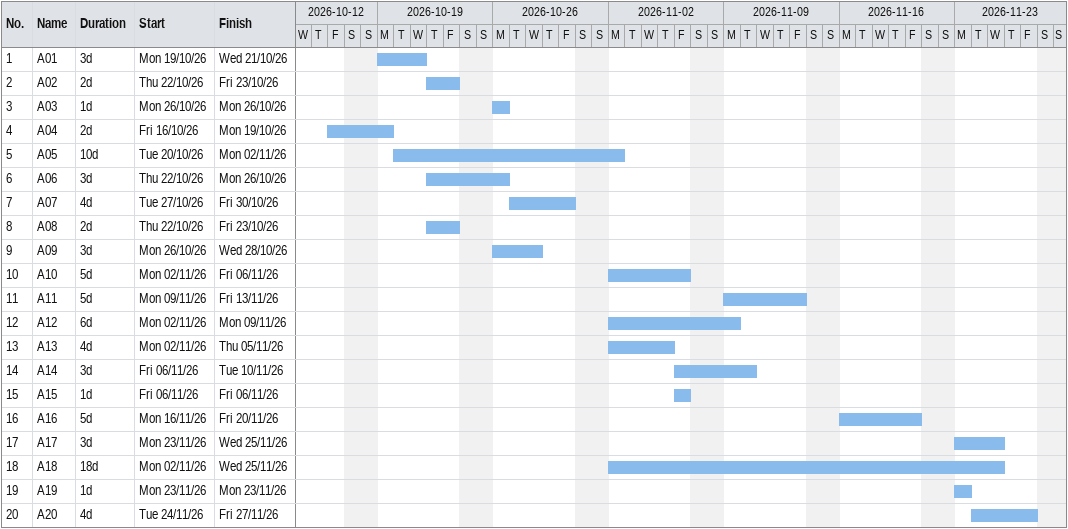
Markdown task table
| ID | Task | Duration | Start | Finish |
|---|---|---|---|---|
| 1 | A01 | 3d | 2026-10-19 | 2026-10-21 |
| 2 | A02 | 2d | 2026-10-22 | 2026-10-23 |
| 3 | A03 | 1d | 2026-10-26 | 2026-10-26 |
| 4 | A04 | 2d | 2026-10-16 | 2026-10-19 |
| 5 | A05 | 10d | 2026-10-20 | 2026-11-02 |
| 6 | A06 | 3d | 2026-10-22 | 2026-10-26 |
| 7 | A07 | 4d | 2026-10-27 | 2026-10-30 |
| 8 | A08 | 2d | 2026-10-22 | 2026-10-23 |
| 9 | A09 | 3d | 2026-10-26 | 2026-10-28 |
| 10 | A10 | 5d | 2026-11-02 | 2026-11-06 |
| 11 | A11 | 5d | 2026-11-09 | 2026-11-13 |
| 12 | A12 | 6d | 2026-11-02 | 2026-11-09 |
| 13 | A13 | 4d | 2026-11-02 | 2026-11-05 |
| 14 | A14 | 3d | 2026-11-06 | 2026-11-10 |
| 15 | A15 | 1d | 2026-11-06 | 2026-11-06 |
| 16 | A16 | 5d | 2026-11-16 | 2026-11-20 |
| 17 | A17 | 3d | 2026-11-23 | 2026-11-25 |
| 18 | A18 | 18d | 2026-11-02 | 2026-11-25 |
| 19 | A19 | 1d | 2026-11-23 | 2026-11-23 |
| 20 | A20 | 4d | 2026-11-24 | 2026-11-27 |
